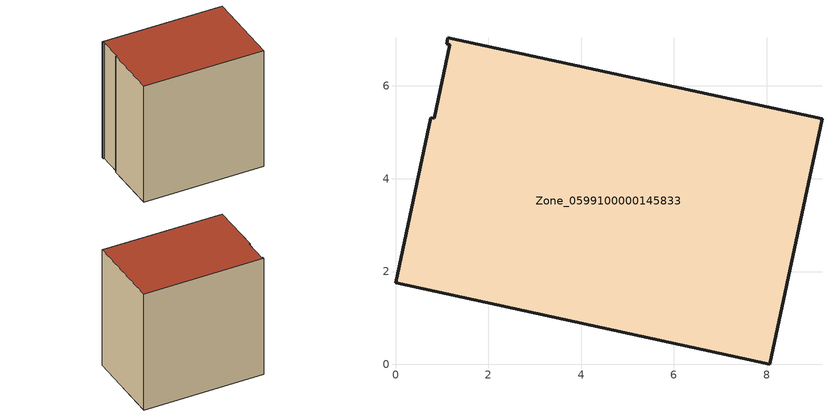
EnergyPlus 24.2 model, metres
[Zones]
Zone_0599100000145833
 floor ground (C_G): 0,1.76 0.76,5.32 0.84,5.3 1.17,6.89 1.1,6.91 1.13,7.04 9.19,5.29 8.06,0 z0
 wall outside (C_F): 1.13,7.04 1.1,6.91 1.17,6.89 0.84,5.3 0.76,5.32 0,1.76 8.06,0 9.19,5.29 1.13,7.04 z0:8.54
 roof outside (C_R): 0.76,5.32 0,1.76 8.06,0 9.19,5.29 1.13,7.04 1.1,6.91 1.17,6.89 0.84,5.3 z8.54
[BUILDING]
Pand.0599100000145833: North Axis=0; Terrain=City; Loads Convergence Tolerance Value=0.04; Temperature Convergence Tolerance Value=0.4; Solar Distribution=FullExterior; Maximum Number of Warmup Days=25; Minimum Number of Warmup Days=1
[Site:Location]
Rotterdam.The.Hague.AP_ZH_NLD Design_Conditions: Latitude=51.96; Longitude=4.45; Time Zone=1; Elevation=-4.5
[SITE:GROUNDTEMPERATURE:BUILDINGSURFACE]
18, 18, 18, 18, 18, 18, 18, 18, 18, 18, 18, 18
[MATERIAL] Thermal Absorptance=0.9; Solar Absorptance=0.7; Visible Absorptance=0.7
Name | Roughness | Thickness | Conductivity | Density | Specific Heat
G.TI.1975-1991 | MediumSmooth | 0.15 | 0.288461 | 540 | 1210
F.TI.1975-1991 | Rough | 0.3 | 0.230769 | 1920 | 840
R.TI.1975-1991 | MediumRough | 0.2 | 0.153846 | 1500 | 1000
[CONSTRUCTION]
C_G: G.TI.1975-1991
C_F: F.TI.1975-1991
C_R: R.TI.1975-1991
[ZONE]
Zone_0599100000145833: Type=1; Multiplier=1; Ceiling Height=Autocalculate; Volume=Autocalculate; Floor Area=autocalculate; Part of Total Floor Area=Yes
[ZONEINFILTRATION:DESIGNFLOWRATE]
Infil_Zone_0599100000145833: Zone or ZoneList or Space or SpaceList=Zone_0599100000145833; Schedule=AlwaysOn; Design Flow Rate Calculation Method=Flow/Area; Flow Rate per Floor Area=0.003; Constant Term Coefficient=1; Temperature Term Coefficient=0; Velocity Term Coefficient=0; Velocity Squared Term Coefficient=0
[HVACTEMPLATE:ZONE:IDEALLOADSAIRSYSTEM]
Zone_0599100000145833: Maximum Heating Supply Air Temperature=50; Minimum Cooling Supply Air Temperature=13; Maximum Heating Supply Air Humidity Ratio=0.0156; Minimum Cooling Supply Air Humidity Ratio=0.0077; Heating Limit=NoLimit; Cooling Limit=NoLimit; Dehumidification Control Type=ConstantSensibleHeatRatio; Cooling Sensible Heat Ratio=0.7; Dehumidification Setpoint=60; Humidification Control Type=None; Humidification Setpoint=30; Outdoor Air Method=None; Outdoor Air Flow Rate per Person=0.00944; Outdoor Air Flow Rate per Zone Floor Area=0; Outdoor Air Flow Rate per Zone=0; Demand Controlled Ventilation Type=None; Outdoor Air Economizer Type=NoEconomizer; Heat Recovery Type=None; Sensible Heat Recovery Effectiveness=0.7; Latent Heat Recovery Effectiveness=0.65
[ZONECONTROL:THERMOSTAT]
ThermostatControl_Zone_0599100000145833: Zone or ZoneList=Zone_0599100000145833; Control Type Schedule=DualSetpointControlType; Control 1=Thermostat_Zone_0599100000145833; Temperature Difference Between Cutout And Setpoint=0
[THERMOSTATSETPOINT:DUALSETPOINT]
Thermostat_Zone_0599100000145833: Heating Setpoint Temperature Schedule=HeatingSetpoint_Zone_0599100000145833; Cooling Setpoint Temperature Schedule=CoolingSetpoint_Zone_0599100000145833
[SCHEDULE:COMPACT]
HeatingSetpoint_Zone_0599100000145833: Through: 12/31, For: AllDays, Until: 24:00, 21
CoolingSetpoint_Zone_0599100000145833: Through: 12/31, For: AllDays, Until: 24:00, 24
DualSetpointControlType: Through: 12/31, For: AllDays, Until: 24:00, 4
AlwaysOn: Through: 12/31, For: AllDays, Until: 24:00, 1
